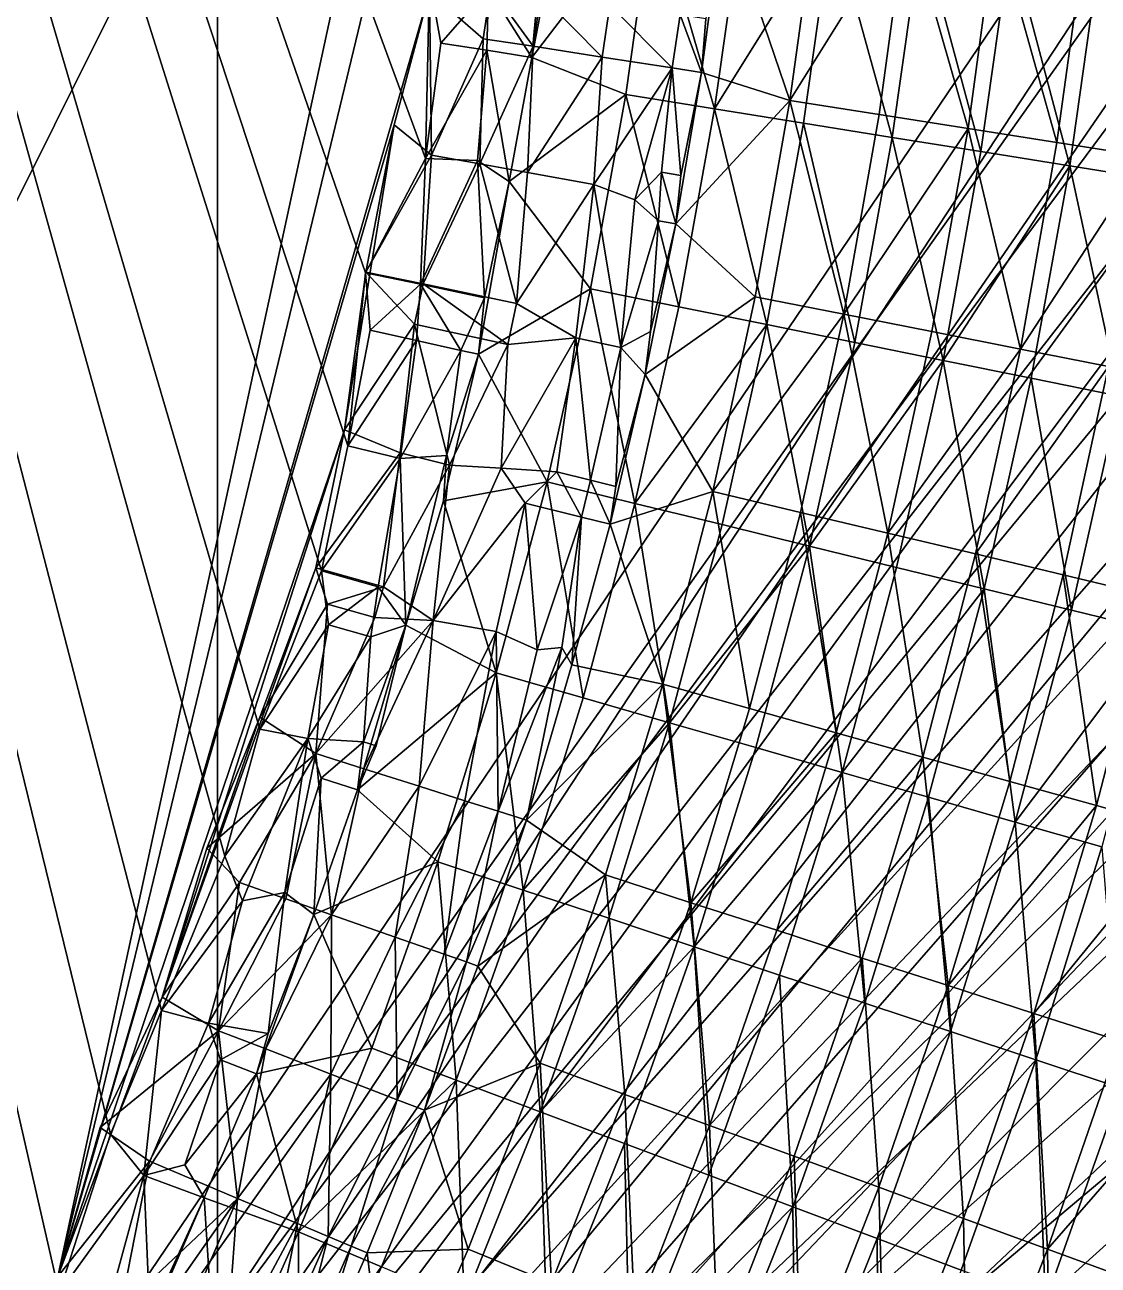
# Model space of a CAD drawing. Header units: metres. Extents: x -30 to 13953, y 0 to 4840.
# Drawn here: x 13352.4 to 13711.4, y 1764.8 to 2179.8 of the extents above; entities that cross this region are included whole.
import ezdxf

# ---------------------------------------------------------------- set-up
doc = ezdxf.new("R2010")
doc.units = ezdxf.units.M
doc.layers.add('SCOCCA', color=7, linetype='Continuous')

msp = doc.modelspace()

# ---------------------------------------------------------------- linework, layer by layer
at = {"layer": 'SCOCCA'}
for points in [[(13025, 3690, 1250), (13846.4, 2399.1, 1367), (13025, 1150, 1250)], [(12936.4, 3629, 4245), (13363.9, 1755.6, 4243.4), (13337.4, 1718.4, 4244.9)], [(12936.4, 3629, 4245), (13381.1, 1808.7, 4244.6), (13363.9, 1755.6, 4243.4)], [(12936.4, 3629, 4245), (13398.1, 1850.1, 4244.6), (13381.1, 1808.7, 4244.6)], [(12936.4, 3629, 4245), (13419.3, 1901.7, 4244.1), (13398.1, 1850.1, 4244.6)], [(12936.4, 3629, 4245), (13431, 1944.2, 4244.6), (13419.3, 1901.7, 4244.1)], [(12936.4, 3629, 4245), (13451.6, 1997.1, 4243.3), (13431, 1944.2, 4244.6)], [(12936.4, 3629, 4245), (13460.4, 2039, 4244.1), (13451.6, 1997.1, 4243.3)], [(12936.4, 3629, 4245), (13466.4, 2096.8, 4245), (13460.4, 2039, 4244.1)], [(12936.4, 3629, 4245), (13486.4, 2135.1, 4242.4), (13466.4, 2096.8, 4245)], [(12936.4, 3629, 4245), (13487.8, 2194.8, 4244.6), (13486.4, 2135.1, 4242.4)], [(13021.1, 3629, 1305), (13021.1, 1211, 1305), (13838.8, 2419.9, 1421.4)], [(13416.9, 3565, 1395), (40, 1275, 1395), (40, 3565, 1395)], [(13416.9, 3565, 1395), (13416.9, 1275, 1395), (40, 1275, 1395)], [(13416.9, 3565, 1695), (40, 3565, 1695), (40, 1275, 1695)], [(13416.9, 3565, 1695), (40, 1275, 1695), (13416.9, 1275, 1695)], [(13416.9, 3565, 1695), (13416.9, 1275, 1695), (13416.9, 1275, 1395)], [(13416.9, 3565, 1695), (13416.9, 1275, 1395), (13416.9, 3565, 1395)], [(13052.6, 3531.1, 4299.5), (12865.3, 1150, 4299.9), (13490.1, 2594.7, 4300)], [(13490.1, 2594.7, 4300), (12865.3, 1150, 4299.9), (13494.9, 2544.9, 4300)], [(13494.9, 2544.9, 4300), (12865.3, 1150, 4299.9), (13511.4, 2445.2, 4298.6)], [(13511.4, 2445.2, 4298.6), (12865.3, 1150, 4299.9), (13363.5, 1761.1, 4299.5)], [(13511.4, 2445.2, 4298.6), (13363.5, 1761.1, 4299.5), (13514.1, 2385.9, 4298.3)], [(13838.8, 2419.9, 1421.4), (13021.1, 1211, 1305), (13838, 2364.5, 1421.3)], [(13846.4, 2399.1, 1367), (13845, 2343.6, 1366.8), (13025, 1150, 1250)], [(13514.1, 2385.9, 4298.3), (13363.5, 1761.1, 4299.5), (13487.8, 2190.8, 4299.8)], [(13838, 2364.5, 1421.3), (13021.1, 1211, 1305), (13835.6, 2309, 1421)], [(13845, 2343.6, 1366.8), (13847.6, 2281.6, 1367.4), (13025, 1150, 1250)], [(13835.6, 2309, 1421), (13021.1, 1211, 1305), (13834.6, 2254.1, 1421.1)], [(13847.6, 2281.6, 1367.4), (13837.5, 2232.9, 1365.7), (13025, 1150, 1250)], [(13834.6, 2254.1, 1421.1), (13021.1, 1211, 1305), (13832.8, 2194.2, 1421.2)], [(13837.5, 2232.9, 1365.7), (13831.4, 2177.8, 1364.8), (13025, 1150, 1250)], [(13553.4, 2156.5, 3975.8), (13522, 2168.9, 4215), (13562.7, 2222, 3975.8)], [(13562.7, 2222, 3975.8), (13522, 2168.9, 4215), (13531.6, 2218.5, 4207.4)], [(13583.1, 2151.7, 3745.6), (13553.4, 2156.5, 3975.8), (13562.7, 2222, 3975.8)], [(13583.1, 2151.7, 3745.6), (13562.7, 2222, 3975.8), (13592.5, 2218.4, 3745.6)], [(13608.3, 2154.5, 3982.6), (13617.4, 2220.5, 3982.6), (13586.1, 2219.7, 4218)], [(13647.3, 2217, 3752.3), (13617.4, 2220.5, 3982.6), (13608.3, 2154.5, 3982.6)], [(13523.9, 2189.7, 4218.6), (13531.6, 2218.5, 4207.4), (13522, 2168.9, 4215)], [(13580.2, 2181.8, 4223), (13578.7, 2163.9, 4216.3), (13586.1, 2219.7, 4218)], [(13608.3, 2154.5, 3982.6), (13586.1, 2219.7, 4218), (13578.7, 2163.9, 4216.3)], [(13622.4, 2214.8, 3515.5), (13583.1, 2151.7, 3745.6), (13592.5, 2218.4, 3745.6)], [(13638.1, 2149.8, 3752.3), (13647.3, 2217, 3752.3), (13608.3, 2154.5, 3982.6)], [(13667.9, 2145.1, 3521.9), (13647.3, 2217, 3752.3), (13638.1, 2149.8, 3752.3)], [(13667.9, 2145.1, 3521.9), (13677.2, 2213.5, 3521.9), (13647.3, 2217, 3752.3)], [(13612.8, 2146.9, 3515.5), (13583.1, 2151.7, 3745.6), (13622.4, 2214.8, 3515.5)], [(13642.5, 2142.1, 3285.4), (13612.8, 2146.9, 3515.5), (13622.4, 2214.8, 3515.5)], [(13642.5, 2142.1, 3285.4), (13622.4, 2214.8, 3515.5), (13652.3, 2211.2, 3285.4)], [(13697.6, 2140.4, 3291.6), (13677.2, 2213.5, 3521.9), (13667.9, 2145.1, 3521.9)], [(13697.6, 2140.4, 3291.6), (13707.2, 2209.9, 3291.6), (13677.2, 2213.5, 3521.9)], [(13672.2, 2137.4, 3055.3), (13642.5, 2142.1, 3285.4), (13652.3, 2211.2, 3285.4)], [(13672.2, 2137.4, 3055.3), (13652.3, 2211.2, 3285.4), (13682.1, 2207.6, 3055.3)], [(13701.9, 2132.6, 2825.1), (13672.2, 2137.4, 3055.3), (13682.1, 2207.6, 3055.3)], [(13701.9, 2132.6, 2825.1), (13682.1, 2207.6, 3055.3), (13712, 2204, 2825.1)], [(13727.4, 2135.7, 3061.2), (13707.2, 2209.9, 3291.6), (13697.6, 2140.4, 3291.6)], [(13727.4, 2135.7, 3061.2), (13737.1, 2206.4, 3061.2), (13707.2, 2209.9, 3291.6)], [(13731.7, 2127.8, 2595), (13701.9, 2132.6, 2825.1), (13712, 2204, 2825.1)], [(13832.8, 2194.2, 1421.2), (13021.1, 1211, 1305), (13830.4, 2131.9, 1422)], [(13491.6, 2173.7, 4243.5), (13486.4, 2135.1, 4242.4), (13487.8, 2194.8, 4244.6)], [(13487.8, 2194.8, 4244.6), (13507.5, 2192, 4237.6), (13491.6, 2173.7, 4243.5)], [(13487.8, 2190.8, 4299.8), (13505.7, 2175.1, 4296.8), (13508.3, 2192.2, 4296.8)], [(13507.5, 2192, 4237.6), (13506.9, 2171.3, 4236.1), (13491.6, 2173.7, 4243.5)], [(13508.3, 2192.2, 4296.8), (13505.7, 2175.1, 4296.8), (13522.4, 2172.6, 4291)], [(13507.5, 2192, 4237.6), (13522, 2168.9, 4215), (13506.9, 2171.3, 4236.1)], [(13507.5, 2192, 4237.6), (13523.9, 2189.7, 4218.6), (13522, 2168.9, 4215)], [(13508.3, 2192.2, 4296.8), (13522.4, 2172.6, 4291), (13525, 2189.8, 4291)], [(13487.8, 2190.8, 4299.8), (13363.5, 1761.1, 4299.5), (13475.9, 2146.3, 4300)], [(13487.8, 2190.8, 4299.8), (13475.9, 2146.3, 4300), (13488.4, 2136.2, 4298.9)], [(13487.8, 2190.8, 4299.8), (13488.4, 2136.2, 4298.9), (13505.7, 2175.1, 4296.8)], [(13525, 2189.8, 4291), (13522.4, 2172.6, 4291), (13545.5, 2169, 4275.1)], [(13525, 2189.8, 4291), (13545.5, 2169, 4275.1), (13548.1, 2186.4, 4275.1)], [(13548.1, 2186.4, 4275.1), (13545.5, 2169, 4275.1), (13568.9, 2165.4, 4245.2)], [(13548.1, 2186.4, 4275.1), (13568.9, 2165.4, 4245.2), (13571.6, 2183.1, 4245.2)], [(13571.6, 2183.1, 4245.2), (13568.9, 2165.4, 4245.2), (13578.7, 2163.9, 4216.3)], [(13571.6, 2183.1, 4245.2), (13578.7, 2163.9, 4216.3), (13580.2, 2181.8, 4223)], [(13831.4, 2177.8, 1364.8), (13832.4, 2127.4, 1365.4), (13025, 1150, 1250)], [(13505.7, 2175.1, 4296.8), (13488.4, 2136.2, 4298.9), (13504.6, 2133.3, 4295.3)], [(13505.7, 2175.1, 4296.8), (13504.6, 2133.3, 4295.3), (13522.4, 2172.6, 4291)], [(13491.6, 2173.7, 4243.5), (13506.9, 2171.3, 4236.1), (13486.4, 2135.1, 4242.4)], [(13506.9, 2171.3, 4236.1), (13503.8, 2134.4, 4233.9), (13486.4, 2135.1, 4242.4)], [(13506.9, 2171.3, 4236.1), (13514.4, 2127.4, 4216.5), (13503.8, 2134.4, 4233.9)], [(13522.4, 2172.6, 4291), (13504.6, 2133.3, 4295.3), (13520.5, 2130.4, 4288.3)], [(13506.9, 2171.3, 4236.1), (13522, 2168.9, 4215), (13514.4, 2127.4, 4216.5)], [(13522.4, 2172.6, 4291), (13520.5, 2130.4, 4288.3), (13545.5, 2169, 4275.1)], [(13553.4, 2156.5, 3975.8), (13514.4, 2127.4, 4216.5), (13522, 2168.9, 4215)], [(13545.5, 2169, 4275.1), (13520.5, 2130.4, 4288.3), (13542.7, 2126.4, 4271.6)], [(13545.5, 2169, 4275.1), (13542.7, 2126.4, 4271.6), (13568.9, 2165.4, 4245.2)], [(13568.9, 2165.4, 4245.2), (13542.7, 2126.4, 4271.6), (13556.4, 2121.2, 4254.6)], [(13568.9, 2165.4, 4245.2), (13556.4, 2121.2, 4254.6), (13565.4, 2130.5, 4241.2)], [(13568.9, 2165.4, 4245.2), (13565.4, 2130.5, 4241.2), (13571.8, 2129.4, 4223)], [(13568.9, 2165.4, 4245.2), (13571.8, 2129.4, 4223), (13578.7, 2163.9, 4216.3)], [(13571.8, 2129.4, 4223), (13570.1, 2113.2, 4216.3), (13578.7, 2163.9, 4216.3)], [(13608.3, 2154.5, 3982.6), (13578.7, 2163.9, 4216.3), (13570.1, 2113.2, 4216.3)], [(13541.6, 2091.5, 3975.8), (13514.4, 2127.4, 4216.5), (13553.4, 2156.5, 3975.8)], [(13571.1, 2085.5, 3745.6), (13541.6, 2091.5, 3975.8), (13553.4, 2156.5, 3975.8)], [(13571.1, 2085.5, 3745.6), (13553.4, 2156.5, 3975.8), (13583.1, 2151.7, 3745.6)], [(13596.7, 2088.8, 3982.6), (13608.3, 2154.5, 3982.6), (13570.1, 2113.2, 4216.3)], [(13626.3, 2083, 3752.3), (13608.3, 2154.5, 3982.6), (13596.7, 2088.8, 3982.6)], [(13626.3, 2083, 3752.3), (13638.1, 2149.8, 3752.3), (13608.3, 2154.5, 3982.6)], [(13600.6, 2079.5, 3515.5), (13571.1, 2085.5, 3745.6), (13583.1, 2151.7, 3745.6)], [(13600.6, 2079.5, 3515.5), (13583.1, 2151.7, 3745.6), (13612.8, 2146.9, 3515.5)], [(13667.9, 2145.1, 3521.9), (13638.1, 2149.8, 3752.3), (13626.3, 2083, 3752.3)], [(13475.9, 2146.3, 4300), (13363.5, 1761.1, 4299.5), (13459.3, 2044.3, 4299.8)], [(13475.9, 2146.3, 4300), (13459.3, 2044.3, 4299.8), (13466.5, 2097.1, 4300)], [(13488.4, 2136.2, 4298.9), (13475.9, 2146.3, 4300), (13466.5, 2097.1, 4300)], [(13630, 2073.5, 3285.4), (13600.6, 2079.5, 3515.5), (13612.8, 2146.9, 3515.5)], [(13630, 2073.5, 3285.4), (13612.8, 2146.9, 3515.5), (13642.5, 2142.1, 3285.4)], [(13655.8, 2077.2, 3521.9), (13667.9, 2145.1, 3521.9), (13626.3, 2083, 3752.3)], [(13659.5, 2067.5, 3055.3), (13630, 2073.5, 3285.4), (13642.5, 2142.1, 3285.4)], [(13659.5, 2067.5, 3055.3), (13642.5, 2142.1, 3285.4), (13672.2, 2137.4, 3055.3)], [(13685.4, 2071.3, 3291.6), (13667.9, 2145.1, 3521.9), (13655.8, 2077.2, 3521.9)], [(13685.4, 2071.3, 3291.6), (13697.6, 2140.4, 3291.6), (13667.9, 2145.1, 3521.9)], [(13701.9, 2132.6, 2825.1), (13659.5, 2067.5, 3055.3), (13672.2, 2137.4, 3055.3)], [(13727.4, 2135.7, 3061.2), (13697.6, 2140.4, 3291.6), (13685.4, 2071.3, 3291.6)], [(13486.4, 2135.1, 4242.4), (13484.7, 2093, 4239.8), (13466.4, 2096.8, 4245)], [(13488.4, 2136.2, 4298.9), (13466.5, 2097.1, 4300), (13485.6, 2093.1, 4297.7)], [(13486.4, 2135.1, 4242.4), (13503.8, 2134.4, 4233.9), (13484.7, 2093, 4239.8)], [(13503.8, 2134.4, 4233.9), (13506.1, 2088.5, 4218.6), (13484.7, 2093, 4239.8)], [(13488.4, 2136.2, 4298.9), (13485.6, 2093.1, 4297.7), (13504.6, 2133.3, 4295.3)], [(13504.6, 2133.3, 4295.3), (13485.6, 2093.1, 4297.7), (13516.9, 2086.6, 4285.2)], [(13503.8, 2134.4, 4233.9), (13514.4, 2127.4, 4216.5), (13506.1, 2088.5, 4218.6)], [(13504.6, 2133.3, 4295.3), (13516.9, 2086.6, 4285.2), (13520.5, 2130.4, 4288.3)], [(13714.9, 2065.5, 3061.2), (13727.4, 2135.7, 3061.2), (13685.4, 2071.3, 3291.6)], [(13830.4, 2131.9, 1422), (13021.1, 1211, 1305), (13826.1, 2096.6, 1421.8)], [(13520.5, 2130.4, 4288.3), (13516.9, 2086.6, 4285.2), (13542.7, 2126.4, 4271.6)], [(13565.4, 2130.5, 4241.2), (13556.4, 2121.2, 4254.6), (13564.4, 2114.2, 4237)], [(13565.4, 2130.5, 4241.2), (13564.4, 2114.2, 4237), (13570.1, 2113.2, 4216.3)], [(13565.4, 2130.5, 4241.2), (13570.1, 2113.2, 4216.3), (13571.8, 2129.4, 4223)], [(13689, 2061.6, 2825.1), (13659.5, 2067.5, 3055.3), (13701.9, 2132.6, 2825.1)], [(13718.5, 2055.6, 2595), (13689, 2061.6, 2825.1), (13701.9, 2132.6, 2825.1)], [(13718.5, 2055.6, 2595), (13701.9, 2132.6, 2825.1), (13731.7, 2127.8, 2595)], [(13832.4, 2127.4, 1365.4), (13826.7, 2067.2, 1365.1), (13025, 1150, 1250)], [(13506.1, 2088.5, 4218.6), (13514.4, 2127.4, 4216.5), (13504.1, 2069.6, 4213.1)], [(13541.6, 2091.5, 3975.8), (13504.1, 2069.6, 4213.1), (13514.4, 2127.4, 4216.5)], [(13542.7, 2126.4, 4271.6), (13516.9, 2086.6, 4285.2), (13536.7, 2075.1, 4267.8)], [(13542.7, 2126.4, 4271.6), (13536.7, 2075.1, 4267.8), (13551.7, 2071.9, 4245.2)], [(13542.7, 2126.4, 4271.6), (13551.7, 2071.9, 4245.2), (13556.4, 2121.2, 4254.6)], [(13556.4, 2121.2, 4254.6), (13551.7, 2071.9, 4245.2), (13564.4, 2114.2, 4237)], [(13564.4, 2114.2, 4237), (13551.7, 2071.9, 4245.2), (13561.7, 2077.2, 4223)], [(13561.7, 2077.2, 4223), (13559.9, 2062.8, 4216.3), (13570.1, 2113.2, 4216.3)], [(13596.7, 2088.8, 3982.6), (13570.1, 2113.2, 4216.3), (13559.9, 2062.8, 4216.3)], [(13564.4, 2114.2, 4237), (13561.7, 2077.2, 4223), (13570.1, 2113.2, 4216.3)], [(13826.1, 2096.6, 1421.8), (13021.1, 1211, 1305), (13802.1, 2031, 1416.4)], [(13482.7, 2079.6, 4297.7), (13466.5, 2097.1, 4300), (13459.3, 2044.3, 4299.8)], [(13467.9, 2077.7, 4244.7), (13460.4, 2039, 4244.1), (13466.4, 2096.8, 4245)], [(13484.7, 2093, 4239.8), (13467.9, 2077.7, 4244.7), (13466.4, 2096.8, 4245)], [(13485.6, 2093.1, 4297.7), (13466.5, 2097.1, 4300), (13482.7, 2079.6, 4297.7)], [(13484.7, 2093, 4239.8), (13483.4, 2074.2, 4238.8), (13467.9, 2077.7, 4244.7)], [(13485.6, 2093.1, 4297.7), (13482.7, 2079.6, 4297.7), (13514, 2072.8, 4285.2)], [(13484.7, 2093, 4239.8), (13498.2, 2070.9, 4226.4), (13483.4, 2074.2, 4238.8)], [(13484.7, 2093, 4239.8), (13506.1, 2088.5, 4218.6), (13498.2, 2070.9, 4226.4)], [(13485.6, 2093.1, 4297.7), (13514, 2072.8, 4285.2), (13516.9, 2086.6, 4285.2)], [(13527.1, 2026.9, 3975.8), (13504.1, 2069.6, 4213.1), (13541.6, 2091.5, 3975.8)], [(13556.4, 2019.7, 3745.6), (13527.1, 2026.9, 3975.8), (13541.6, 2091.5, 3975.8)], [(13556.4, 2019.7, 3745.6), (13541.6, 2091.5, 3975.8), (13571.1, 2085.5, 3745.6)], [(13506.1, 2088.5, 4218.6), (13504.1, 2069.6, 4213.1), (13498.2, 2070.9, 4226.4)], [(13582.5, 2023.7, 3982.6), (13596.7, 2088.8, 3982.6), (13559.9, 2062.8, 4216.3)], [(13626.3, 2083, 3752.3), (13596.7, 2088.8, 3982.6), (13582.5, 2023.7, 3982.6)], [(13516.9, 2086.6, 4285.2), (13514, 2072.8, 4285.2), (13536.7, 2075.1, 4267.8)], [(13600.6, 2079.5, 3515.5), (13556.4, 2019.7, 3745.6), (13571.1, 2085.5, 3745.6)], [(13482.7, 2079.6, 4297.7), (13459.3, 2044.3, 4299.8), (13478, 2036.6, 4296.8)], [(13482.7, 2079.6, 4297.7), (13478, 2036.6, 4296.8), (13494.4, 2032.5, 4291)], [(13482.7, 2079.6, 4297.7), (13494.4, 2032.5, 4291), (13514, 2072.8, 4285.2)], [(13585.6, 2012.6, 3515.5), (13556.4, 2019.7, 3745.6), (13600.6, 2079.5, 3515.5)], [(13611.8, 2016.7, 3752.3), (13626.3, 2083, 3752.3), (13582.5, 2023.7, 3982.6)], [(13614.8, 2005.4, 3285.4), (13585.6, 2012.6, 3515.5), (13600.6, 2079.5, 3515.5)], [(13614.8, 2005.4, 3285.4), (13600.6, 2079.5, 3515.5), (13630, 2073.5, 3285.4)], [(13641.1, 2009.7, 3521.9), (13626.3, 2083, 3752.3), (13611.8, 2016.7, 3752.3)], [(13641.1, 2009.7, 3521.9), (13655.8, 2077.2, 3521.9), (13626.3, 2083, 3752.3)], [(13467.9, 2077.7, 4244.7), (13483.4, 2074.2, 4238.8), (13460.4, 2039, 4244.1)], [(13514, 2072.8, 4285.2), (13511.7, 2031.5, 4280.5), (13536.7, 2075.1, 4267.8)], [(13536.7, 2075.1, 4267.8), (13511.7, 2031.5, 4280.5), (13530.3, 2030.2, 4263.8)], [(13536.7, 2075.1, 4267.8), (13530.3, 2030.2, 4263.8), (13541.6, 2027.5, 4245.2)], [(13536.7, 2075.1, 4267.8), (13541.6, 2027.5, 4245.2), (13551.7, 2071.9, 4245.2)], [(13551.7, 2071.9, 4245.2), (13559.9, 2062.8, 4216.3), (13561.7, 2077.2, 4223)], [(13685.4, 2071.3, 3291.6), (13655.8, 2077.2, 3521.9), (13641.1, 2009.7, 3521.9)], [(13483.4, 2074.2, 4238.8), (13477.9, 2034.7, 4236.9), (13460.4, 2039, 4244.1)], [(13483.4, 2074.2, 4238.8), (13498.2, 2070.9, 4226.4), (13477.9, 2034.7, 4236.9)], [(13498.2, 2070.9, 4226.4), (13493.4, 2035.7, 4219.9), (13477.9, 2034.7, 4236.9)], [(13498.2, 2070.9, 4226.4), (13504.1, 2069.6, 4213.1), (13493.4, 2035.7, 4219.9)], [(13514, 2072.8, 4285.2), (13494.4, 2032.5, 4291), (13511.7, 2031.5, 4280.5)], [(13551.7, 2071.9, 4245.2), (13541.6, 2027.5, 4245.2), (13550.1, 2025.4, 4223)], [(13551.7, 2071.9, 4245.2), (13550.1, 2025.4, 4223), (13559.9, 2062.8, 4216.3)], [(13659.5, 2067.5, 3055.3), (13614.8, 2005.4, 3285.4), (13630, 2073.5, 3285.4)], [(13670.4, 2002.8, 3291.6), (13685.4, 2071.3, 3291.6), (13641.1, 2009.7, 3521.9)], [(13714.9, 2065.5, 3061.2), (13685.4, 2071.3, 3291.6), (13670.4, 2002.8, 3291.6)], [(13826.7, 2067.2, 1365.1), (13803.6, 2013.7, 1360.9), (13025, 1150, 1250)], [(13493.4, 2035.7, 4219.9), (13504.1, 2069.6, 4213.1), (13492.4, 2020.6, 4213.1)], [(13527.1, 2026.9, 3975.8), (13492.4, 2020.6, 4213.1), (13504.1, 2069.6, 4213.1)], [(13644, 1998.3, 3055.3), (13614.8, 2005.4, 3285.4), (13659.5, 2067.5, 3055.3)], [(13673.3, 1991.1, 2825.1), (13644, 1998.3, 3055.3), (13659.5, 2067.5, 3055.3)], [(13673.3, 1991.1, 2825.1), (13659.5, 2067.5, 3055.3), (13689, 2061.6, 2825.1)], [(13550.1, 2025.4, 4223), (13548.2, 2012.7, 4216.3), (13559.9, 2062.8, 4216.3)], [(13582.5, 2023.7, 3982.6), (13559.9, 2062.8, 4216.3), (13548.2, 2012.7, 4216.3)], [(13699.7, 1995.8, 3061.2), (13714.9, 2065.5, 3061.2), (13670.4, 2002.8, 3291.6)], [(13729, 1988.8, 2830.9), (13714.9, 2065.5, 3061.2), (13699.7, 1995.8, 3061.2)], [(13702.5, 1984, 2595), (13673.3, 1991.1, 2825.1), (13689, 2061.6, 2825.1)], [(13702.5, 1984, 2595), (13689, 2061.6, 2825.1), (13718.5, 2055.6, 2595)], [(13731.7, 1976.8, 2364.9), (13702.5, 1984, 2595), (13718.5, 2055.6, 2595)], [(13459.3, 2044.3, 4299.8), (13363.5, 1761.1, 4299.5), (13398.4, 1854.5, 4299.9)], [(13459.3, 2044.3, 4299.8), (13398.4, 1854.5, 4299.9), (13449.7, 1998.1, 4299.5)], [(13459.3, 2044.3, 4299.8), (13449.7, 1998.1, 4299.5), (13478, 2036.6, 4296.8)], [(13460.4, 2039, 4244.1), (13477.9, 2034.7, 4236.9), (13451.6, 1997.1, 4243.3)], [(13478, 2036.6, 4296.8), (13449.7, 1998.1, 4299.5), (13472.4, 1991.8, 4295.3)], [(13477.9, 2034.7, 4236.9), (13470.6, 1991.8, 4234.4), (13451.6, 1997.1, 4243.3)], [(13477.9, 2034.7, 4236.9), (13479.8, 1979, 4216.5), (13470.6, 1991.8, 4234.4)], [(13478, 2036.6, 4296.8), (13472.4, 1991.8, 4295.3), (13494.4, 2032.5, 4291)], [(13477.9, 2034.7, 4236.9), (13493.4, 2035.7, 4219.9), (13479.8, 1979, 4216.5)], [(13493.4, 2035.7, 4219.9), (13492.4, 2020.6, 4213.1), (13479.8, 1979, 4216.5)], [(13802.1, 2031, 1416.4), (13021.1, 1211, 1305), (13795.6, 1981, 1415.9)], [(13494.4, 2032.5, 4291), (13472.4, 1991.8, 4295.3), (13489, 1980.5, 4286.4)], [(13494.4, 2032.5, 4291), (13489, 1980.5, 4286.4), (13511.7, 2031.5, 4280.5)], [(13511.7, 2031.5, 4280.5), (13489, 1980.5, 4286.4), (13519.8, 2019.8, 4271.6)], [(13511.7, 2031.5, 4280.5), (13519.8, 2019.8, 4271.6), (13530.3, 2030.2, 4263.8)], [(13530.3, 2030.2, 4263.8), (13519.8, 2019.8, 4271.6), (13538.6, 2015.1, 4245.2)], [(13530.3, 2030.2, 4263.8), (13538.6, 2015.1, 4245.2), (13541.6, 2027.5, 4245.2)], [(13510.1, 1963, 3975.8), (13492.4, 2020.6, 4213.1), (13527.1, 2026.9, 3975.8)], [(13539.1, 1954.7, 3745.6), (13510.1, 1963, 3975.8), (13527.1, 2026.9, 3975.8)], [(13539.1, 1954.7, 3745.6), (13527.1, 2026.9, 3975.8), (13556.4, 2019.7, 3745.6)], [(13541.6, 2027.5, 4245.2), (13538.6, 2015.1, 4245.2), (13548.2, 2012.7, 4216.3)], [(13541.6, 2027.5, 4245.2), (13548.2, 2012.7, 4216.3), (13550.1, 2025.4, 4223)], [(13565.8, 1959.2, 3982.6), (13582.5, 2023.7, 3982.6), (13548.2, 2012.7, 4216.3)], [(13594.8, 1951.1, 3752.3), (13582.5, 2023.7, 3982.6), (13565.8, 1959.2, 3982.6)], [(13594.8, 1951.1, 3752.3), (13611.8, 2016.7, 3752.3), (13582.5, 2023.7, 3982.6)], [(13510.1, 1963, 3975.8), (13479.8, 1979, 4216.5), (13492.4, 2020.6, 4213.1)], [(13519.8, 2019.8, 4271.6), (13489, 1980.5, 4286.4), (13510.1, 1976.8, 4270.1)], [(13519.8, 2019.8, 4271.6), (13510.1, 1976.8, 4270.1), (13523.8, 1970.7, 4251)], [(13519.8, 2019.8, 4271.6), (13523.8, 1970.7, 4251), (13538.6, 2015.1, 4245.2)], [(13568, 1946.3, 3515.5), (13539.1, 1954.7, 3745.6), (13556.4, 2019.7, 3745.6)], [(13568, 1946.3, 3515.5), (13556.4, 2019.7, 3745.6), (13585.6, 2012.6, 3515.5)], [(13623.8, 1942.9, 3521.9), (13611.8, 2016.7, 3752.3), (13594.8, 1951.1, 3752.3)], [(13623.8, 1942.9, 3521.9), (13641.1, 2009.7, 3521.9), (13611.8, 2016.7, 3752.3)], [(13803.6, 2013.7, 1360.9), (13795.5, 1960.3, 1359.9), (13025, 1150, 1250)], [(13538.6, 2015.1, 4245.2), (13523.8, 1970.7, 4251), (13532, 1971.5, 4235.5)], [(13538.6, 2015.1, 4245.2), (13532, 1971.5, 4235.5), (13535.4, 1965.7, 4218)], [(13538.6, 2015.1, 4245.2), (13535.4, 1965.7, 4218), (13548.2, 2012.7, 4216.3)], [(13565.8, 1959.2, 3982.6), (13548.2, 2012.7, 4216.3), (13535.4, 1965.7, 4218)], [(13614.8, 2005.4, 3285.4), (13568, 1946.3, 3515.5), (13585.6, 2012.6, 3515.5)], [(13652.8, 1934.8, 3291.6), (13641.1, 2009.7, 3521.9), (13623.8, 1942.9, 3521.9)], [(13652.8, 1934.8, 3291.6), (13670.4, 2002.8, 3291.6), (13641.1, 2009.7, 3521.9)], [(13596.9, 1938, 3285.4), (13568, 1946.3, 3515.5), (13614.8, 2005.4, 3285.4)], [(13625.8, 1929.7, 3055.3), (13596.9, 1938, 3285.4), (13614.8, 2005.4, 3285.4)], [(13625.8, 1929.7, 3055.3), (13614.8, 2005.4, 3285.4), (13644, 1998.3, 3055.3)], [(13681.8, 1926.7, 3061.2), (13670.4, 2002.8, 3291.6), (13652.8, 1934.8, 3291.6)], [(13681.8, 1926.7, 3061.2), (13699.7, 1995.8, 3061.2), (13670.4, 2002.8, 3291.6)], [(13449.7, 1998.1, 4299.5), (13398.4, 1854.5, 4299.9), (13431, 1948.2, 4299.9)], [(13453.7, 1986, 4298.9), (13449.7, 1998.1, 4299.5), (13431, 1948.2, 4299.9)], [(13454, 1979.1, 4241.2), (13431, 1944.2, 4244.6), (13451.6, 1997.1, 4243.3)], [(13449.7, 1998.1, 4299.5), (13453.7, 1986, 4298.9), (13472.4, 1991.8, 4295.3)], [(13451.6, 1997.1, 4243.3), (13470.6, 1991.8, 4234.4), (13454, 1979.1, 4241.2)], [(13673.3, 1991.1, 2825.1), (13625.8, 1929.7, 3055.3), (13644, 1998.3, 3055.3)], [(13453.7, 1986, 4298.9), (13469.5, 1981.5, 4295.3), (13472.4, 1991.8, 4295.3)], [(13470.6, 1991.8, 4234.4), (13468.1, 1975.1, 4232.7), (13454, 1979.1, 4241.2)], [(13470.6, 1991.8, 4234.4), (13479.8, 1979, 4216.5), (13468.1, 1975.1, 4232.7)], [(13472.4, 1991.8, 4295.3), (13469.5, 1981.5, 4295.3), (13489, 1980.5, 4286.4)], [(13710.8, 1918.6, 2830.9), (13699.7, 1995.8, 3061.2), (13681.8, 1926.7, 3061.2)], [(13710.8, 1918.6, 2830.9), (13729, 1988.8, 2830.9), (13699.7, 1995.8, 3061.2)], [(13654.7, 1921.4, 2825.1), (13625.8, 1929.7, 3055.3), (13673.3, 1991.1, 2825.1)], [(13683.6, 1913.1, 2595), (13654.7, 1921.4, 2825.1), (13673.3, 1991.1, 2825.1)], [(13683.6, 1913.1, 2595), (13673.3, 1991.1, 2825.1), (13702.5, 1984, 2595)], [(13739.8, 1910.4, 2600.5), (13729, 1988.8, 2830.9), (13710.8, 1918.6, 2830.9)], [(13453.7, 1986, 4298.9), (13431, 1948.2, 4299.9), (13449.7, 1936, 4296.8)], [(13453.7, 1986, 4298.9), (13449.7, 1936, 4296.8), (13469.5, 1981.5, 4295.3)], [(13731.7, 1976.8, 2364.9), (13683.6, 1913.1, 2595), (13702.5, 1984, 2595)], [(13021.1, 1211, 1305), (13774.9, 1926, 1412.4), (13795.6, 1981, 1415.9)], [(13469.5, 1981.5, 4295.3), (13449.7, 1936, 4296.8), (13489, 1980.5, 4286.4)], [(13489, 1980.5, 4286.4), (13449.7, 1936, 4296.8), (13465.8, 1930.9, 4291)], [(13489, 1980.5, 4286.4), (13465.8, 1930.9, 4291), (13484.3, 1925.1, 4278.8)], [(13489, 1980.5, 4286.4), (13484.3, 1925.1, 4278.8), (13510.1, 1976.8, 4270.1)], [(13454, 1979.1, 4241.2), (13447.1, 1941, 4239.3), (13431, 1944.2, 4244.6)], [(13454, 1979.1, 4241.2), (13468.1, 1975.1, 4232.7), (13447.1, 1941, 4239.3)], [(13469.9, 1938.6, 4212.5), (13479.8, 1979, 4216.5), (13463.7, 1923.9, 4215)], [(13510.1, 1963, 3975.8), (13463.7, 1923.9, 4215), (13479.8, 1979, 4216.5)], [(13479.8, 1979, 4216.5), (13469.9, 1938.6, 4212.5), (13465.7, 1939.9, 4222.6)], [(13468.1, 1975.1, 4232.7), (13479.8, 1979, 4216.5), (13465.7, 1939.9, 4222.6)], [(13510.1, 1976.8, 4270.1), (13484.3, 1925.1, 4278.8), (13499.6, 1920.2, 4263.8)], [(13510.1, 1976.8, 4270.1), (13499.6, 1920.2, 4263.8), (13510.7, 1916.7, 4245.2)], [(13510.1, 1976.8, 4270.1), (13510.7, 1916.7, 4245.2), (13523.8, 1970.7, 4251)], [(13712.6, 1904.8, 2364.9), (13683.6, 1913.1, 2595), (13731.7, 1976.8, 2364.9)], [(13468.1, 1975.1, 4232.7), (13465.7, 1939.9, 4222.6), (13447.1, 1941, 4239.3)], [(13532, 1971.5, 4235.5), (13510.7, 1916.7, 4245.2), (13520.2, 1913.7, 4216.3)], [(13523.8, 1970.7, 4251), (13510.7, 1916.7, 4245.2), (13532, 1971.5, 4235.5)], [(13532, 1971.5, 4235.5), (13520.2, 1913.7, 4216.3), (13535.4, 1965.7, 4218)], [(13490.6, 1899.8, 3975.8), (13463.7, 1923.9, 4215), (13510.1, 1963, 3975.8)], [(13519.1, 1890.3, 3745.6), (13490.6, 1899.8, 3975.8), (13510.1, 1963, 3975.8)], [(13519.1, 1890.3, 3745.6), (13510.1, 1963, 3975.8), (13539.1, 1954.7, 3745.6)], [(13565.8, 1959.2, 3982.6), (13535.4, 1965.7, 4218), (13520.2, 1913.7, 4216.3)], [(13795.5, 1960.3, 1359.9), (13777.3, 1905.9, 1357.1), (13025, 1150, 1250)], [(13546.6, 1895.4, 3982.6), (13565.8, 1959.2, 3982.6), (13520.2, 1913.7, 4216.3)], [(13575.2, 1886.1, 3752.3), (13565.8, 1959.2, 3982.6), (13546.6, 1895.4, 3982.6)], [(13575.2, 1886.1, 3752.3), (13594.8, 1951.1, 3752.3), (13565.8, 1959.2, 3982.6)], [(13568, 1946.3, 3515.5), (13519.1, 1890.3, 3745.6), (13539.1, 1954.7, 3745.6)], [(13623.8, 1942.9, 3521.9), (13594.8, 1951.1, 3752.3), (13575.2, 1886.1, 3752.3)], [(13431, 1948.2, 4299.9), (13398.4, 1854.5, 4299.9), (13413.3, 1904.4, 4300)], [(13431, 1948.2, 4299.9), (13413.3, 1904.4, 4300), (13449.7, 1936, 4296.8)], [(13547.7, 1880.9, 3515.5), (13519.1, 1890.3, 3745.6), (13568, 1946.3, 3515.5)], [(13576.3, 1871.4, 3285.4), (13547.7, 1880.9, 3515.5), (13568, 1946.3, 3515.5)], [(13576.3, 1871.4, 3285.4), (13568, 1946.3, 3515.5), (13596.9, 1938, 3285.4)], [(13431, 1944.2, 4244.6), (13447.1, 1941, 4239.3), (13419.3, 1901.7, 4244.1)], [(13603.9, 1876.9, 3521.9), (13623.8, 1942.9, 3521.9), (13575.2, 1886.1, 3752.3)], [(13652.8, 1934.8, 3291.6), (13623.8, 1942.9, 3521.9), (13603.9, 1876.9, 3521.9)], [(13447.1, 1941, 4239.3), (13425.2, 1886.7, 4240.9), (13419.3, 1901.7, 4244.1)], [(13447.1, 1941, 4239.3), (13439.4, 1889.5, 4233.9), (13425.2, 1886.7, 4240.9)], [(13447.1, 1941, 4239.3), (13451.5, 1927.8, 4234.4), (13439.4, 1889.5, 4233.9)], [(13447.1, 1941, 4239.3), (13465.7, 1939.9, 4222.6), (13451.5, 1927.8, 4234.4)], [(13465.7, 1939.9, 4222.6), (13463.7, 1923.9, 4215), (13451.5, 1927.8, 4234.4)], [(13465.7, 1939.9, 4222.6), (13469.9, 1938.6, 4212.5), (13463.7, 1923.9, 4215)], [(13625.8, 1929.7, 3055.3), (13576.3, 1871.4, 3285.4), (13596.9, 1938, 3285.4)], [(13449.7, 1936, 4296.8), (13413.3, 1904.4, 4300), (13424.2, 1892.9, 4298.9)], [(13449.7, 1936, 4296.8), (13424.2, 1892.9, 4298.9), (13439.7, 1887.4, 4295.3)], [(13449.7, 1936, 4296.8), (13439.7, 1887.4, 4295.3), (13455, 1882.1, 4288.3)], [(13449.7, 1936, 4296.8), (13455, 1882.1, 4288.3), (13465.8, 1930.9, 4291)], [(13632.5, 1867.6, 3291.6), (13652.8, 1934.8, 3291.6), (13603.9, 1876.9, 3521.9)], [(13661.2, 1858.4, 3061.2), (13652.8, 1934.8, 3291.6), (13632.5, 1867.6, 3291.6)], [(13661.2, 1858.4, 3061.2), (13681.8, 1926.7, 3061.2), (13652.8, 1934.8, 3291.6)], [(13465.8, 1930.9, 4291), (13455, 1882.1, 4288.3), (13484.3, 1925.1, 4278.8)], [(13604.8, 1861.9, 3055.3), (13576.3, 1871.4, 3285.4), (13625.8, 1929.7, 3055.3)], [(13633.4, 1852.5, 2825.1), (13604.8, 1861.9, 3055.3), (13625.8, 1929.7, 3055.3)], [(13633.4, 1852.5, 2825.1), (13625.8, 1929.7, 3055.3), (13654.7, 1921.4, 2825.1)], [(13021.1, 1211, 1305), (13770.7, 1875.3, 1412.8), (13774.9, 1926, 1412.4)], [(13451.5, 1927.8, 4234.4), (13449.1, 1882.2, 4216.5), (13439.4, 1889.5, 4233.9)], [(13451.5, 1927.8, 4234.4), (13463.7, 1923.9, 4215), (13449.1, 1882.2, 4216.5)], [(13710.8, 1918.6, 2830.9), (13681.8, 1926.7, 3061.2), (13661.2, 1858.4, 3061.2)], [(13490.6, 1899.8, 3975.8), (13449.1, 1882.2, 4216.5), (13463.7, 1923.9, 4215)], [(13484.3, 1925.1, 4278.8), (13455, 1882.1, 4288.3), (13476.3, 1874.6, 4271.6)], [(13484.3, 1925.1, 4278.8), (13476.3, 1874.6, 4271.6), (13499.6, 1920.2, 4263.8)], [(13662, 1843, 2595), (13633.4, 1852.5, 2825.1), (13654.7, 1921.4, 2825.1)], [(13662, 1843, 2595), (13654.7, 1921.4, 2825.1), (13683.6, 1913.1, 2595)], [(13499.6, 1920.2, 4263.8), (13476.3, 1874.6, 4271.6), (13492.7, 1868.9, 4249.4)], [(13499.6, 1920.2, 4263.8), (13492.7, 1868.9, 4249.4), (13510.7, 1916.7, 4245.2)], [(13689.9, 1849.1, 2830.9), (13710.8, 1918.6, 2830.9), (13661.2, 1858.4, 3061.2)], [(13739.8, 1910.4, 2600.5), (13710.8, 1918.6, 2830.9), (13689.9, 1849.1, 2830.9)], [(13510.7, 1916.7, 4245.2), (13492.7, 1868.9, 4249.4), (13500.1, 1866.3, 4232.5)], [(13510.7, 1916.7, 4245.2), (13500.1, 1866.3, 4232.5), (13520.2, 1913.7, 4216.3)], [(13520.2, 1913.7, 4216.3), (13500.1, 1866.3, 4232.5), (13503.9, 1864.9, 4216.3)], [(13546.6, 1895.4, 3982.6), (13520.2, 1913.7, 4216.3), (13503.9, 1864.9, 4216.3)], [(13690.5, 1833.5, 2364.9), (13662, 1843, 2595), (13683.6, 1913.1, 2595)], [(13690.5, 1833.5, 2364.9), (13683.6, 1913.1, 2595), (13712.6, 1904.8, 2364.9)], [(13718.5, 1839.9, 2600.5), (13739.8, 1910.4, 2600.5), (13689.9, 1849.1, 2830.9)], [(13025, 1150, 1250), (13777.3, 1905.9, 1357.1), (13771.2, 1853.7, 1356.8)], [(13719.1, 1824.1, 2134.8), (13690.5, 1833.5, 2364.9), (13712.6, 1904.8, 2364.9)], [(13425.2, 1886.7, 4240.9), (13398.1, 1850.1, 4244.6), (13419.3, 1901.7, 4244.1)], [(13424.2, 1892.9, 4298.9), (13413.3, 1904.4, 4300), (13398.4, 1854.5, 4299.9)], [(13468.5, 1837.4, 3975.8), (13449.1, 1882.2, 4216.5), (13490.6, 1899.8, 3975.8)], [(13496.7, 1826.8, 3745.6), (13468.5, 1837.4, 3975.8), (13490.6, 1899.8, 3975.8)], [(13496.7, 1826.8, 3745.6), (13490.6, 1899.8, 3975.8), (13519.1, 1890.3, 3745.6)], [(13424.2, 1892.9, 4298.9), (13398.4, 1854.5, 4299.9), (13417.2, 1843.2, 4296.8)], [(13424.2, 1892.9, 4298.9), (13417.2, 1843.2, 4296.8), (13439.7, 1887.4, 4295.3)], [(13524.8, 1832.4, 3982.6), (13546.6, 1895.4, 3982.6), (13503.9, 1864.9, 4216.3)], [(13553.1, 1822, 3752.3), (13546.6, 1895.4, 3982.6), (13524.8, 1832.4, 3982.6)], [(13553.1, 1822, 3752.3), (13575.2, 1886.1, 3752.3), (13546.6, 1895.4, 3982.6)], [(13439.4, 1889.5, 4233.9), (13433.8, 1842.4, 4218.6), (13413.9, 1845.8, 4239.3)], [(13425.2, 1886.7, 4240.9), (13439.4, 1889.5, 4233.9), (13413.9, 1845.8, 4239.3)], [(13439.4, 1889.5, 4233.9), (13449.1, 1882.2, 4216.5), (13433.8, 1842.4, 4218.6)], [(13524.8, 1816.2, 3515.5), (13496.7, 1826.8, 3745.6), (13519.1, 1890.3, 3745.6)], [(13524.8, 1816.2, 3515.5), (13519.1, 1890.3, 3745.6), (13547.7, 1880.9, 3515.5)], [(13425.2, 1886.7, 4240.9), (13413.9, 1845.8, 4239.3), (13398.1, 1850.1, 4244.6)], [(13439.7, 1887.4, 4295.3), (13417.2, 1843.2, 4296.8), (13455, 1882.1, 4288.3)], [(13581.4, 1811.6, 3521.9), (13575.2, 1886.1, 3752.3), (13553.1, 1822, 3752.3)], [(13581.4, 1811.6, 3521.9), (13603.9, 1876.9, 3521.9), (13575.2, 1886.1, 3752.3)], [(13455, 1882.1, 4288.3), (13417.2, 1843.2, 4296.8), (13433, 1837.2, 4291)], [(13433.8, 1842.4, 4218.6), (13449.1, 1882.2, 4216.5), (13429.9, 1828.9, 4215)], [(13468.5, 1837.4, 3975.8), (13429.9, 1828.9, 4215), (13449.1, 1882.2, 4216.5)], [(13455, 1882.1, 4288.3), (13433, 1837.2, 4291), (13454.8, 1828.8, 4275.1)], [(13455, 1882.1, 4288.3), (13454.8, 1828.8, 4275.1), (13476.3, 1874.6, 4271.6)], [(13576.3, 1871.4, 3285.4), (13524.8, 1816.2, 3515.5), (13547.7, 1880.9, 3515.5)], [(13632.5, 1867.6, 3291.6), (13603.9, 1876.9, 3521.9), (13581.4, 1811.6, 3521.9)], [(13021.1, 1211, 1305), (13743.7, 1819.5, 1407.9), (13770.7, 1875.3, 1412.8)], [(13476.3, 1874.6, 4271.6), (13454.8, 1828.8, 4275.1), (13476.9, 1820.2, 4245.2)], [(13476.3, 1874.6, 4271.6), (13476.9, 1820.2, 4245.2), (13492.7, 1868.9, 4249.4)], [(13492.7, 1868.9, 4249.4), (13476.9, 1820.2, 4245.2), (13500.1, 1866.3, 4232.5)], [(13553, 1805.6, 3285.4), (13524.8, 1816.2, 3515.5), (13576.3, 1871.4, 3285.4)], [(13581.2, 1795, 3055.3), (13553, 1805.6, 3285.4), (13576.3, 1871.4, 3285.4)], [(13581.2, 1795, 3055.3), (13576.3, 1871.4, 3285.4), (13604.8, 1861.9, 3055.3)], [(13609.7, 1801.3, 3291.6), (13632.5, 1867.6, 3291.6), (13581.4, 1811.6, 3521.9)], [(13638, 1790.9, 3061.2), (13632.5, 1867.6, 3291.6), (13609.7, 1801.3, 3291.6)], [(13638, 1790.9, 3061.2), (13661.2, 1858.4, 3061.2), (13632.5, 1867.6, 3291.6)], [(13500.1, 1866.3, 4232.5), (13476.9, 1820.2, 4245.2), (13486.1, 1816.7, 4216.3)], [(13500.1, 1866.3, 4232.5), (13486.1, 1816.7, 4216.3), (13503.9, 1864.9, 4216.3)], [(13524.8, 1832.4, 3982.6), (13503.9, 1864.9, 4216.3), (13486.1, 1816.7, 4216.3)], [(13609.3, 1784.4, 2825.1), (13581.2, 1795, 3055.3), (13604.8, 1861.9, 3055.3)], [(13609.3, 1784.4, 2825.1), (13604.8, 1861.9, 3055.3), (13633.4, 1852.5, 2825.1)], [(13666.3, 1780.5, 2830.9), (13661.2, 1858.4, 3061.2), (13638, 1790.9, 3061.2)], [(13666.3, 1780.5, 2830.9), (13689.9, 1849.1, 2830.9), (13661.2, 1858.4, 3061.2)], [(13025, 1150, 1250), (13771.2, 1853.7, 1356.8), (13744.9, 1799.7, 1352.5)], [(13398.4, 1854.5, 4299.9), (13363.5, 1761.1, 4299.5), (13377.6, 1810.9, 4300)], [(13398.4, 1854.5, 4299.9), (13377.6, 1810.9, 4300), (13417.2, 1843.2, 4296.8)], [(13662, 1843, 2595), (13609.3, 1784.4, 2825.1), (13633.4, 1852.5, 2825.1)], [(13398.1, 1850.1, 4244.6), (13392.2, 1794.8, 4239.6), (13381.1, 1808.7, 4244.6)], [(13398.1, 1850.1, 4244.6), (13413.9, 1845.8, 4239.3), (13392.2, 1794.8, 4239.6)], [(13694.5, 1770.2, 2600.5), (13689.9, 1849.1, 2830.9), (13666.3, 1780.5, 2830.9)], [(13694.5, 1770.2, 2600.5), (13718.5, 1839.9, 2600.5), (13689.9, 1849.1, 2830.9)], [(13417.2, 1843.2, 4296.8), (13377.6, 1810.9, 4300), (13394.1, 1799.6, 4297.7)], [(13413.9, 1845.8, 4239.3), (13417.9, 1833.6, 4234.4), (13392.2, 1794.8, 4239.6)], [(13417.2, 1843.2, 4296.8), (13394.1, 1799.6, 4297.7), (13423.6, 1787.2, 4285.2)], [(13413.9, 1845.8, 4239.3), (13433.8, 1842.4, 4218.6), (13417.9, 1833.6, 4234.4)], [(13417.2, 1843.2, 4296.8), (13423.6, 1787.2, 4285.2), (13433, 1837.2, 4291)], [(13433.8, 1842.4, 4218.6), (13429.9, 1828.9, 4215), (13417.9, 1833.6, 4234.4)], [(13637.5, 1773.8, 2595), (13609.3, 1784.4, 2825.1), (13662, 1843, 2595)], [(13690.5, 1833.5, 2364.9), (13637.5, 1773.8, 2595), (13662, 1843, 2595)], [(13747.2, 1830.6, 2370.1), (13718.5, 1839.9, 2600.5), (13694.5, 1770.2, 2600.5)], [(13433, 1837.2, 4291), (13423.6, 1787.2, 4285.2), (13454.8, 1828.8, 4275.1)], [(13444, 1776, 3975.8), (13429.9, 1828.9, 4215), (13468.5, 1837.4, 3975.8)], [(13496.7, 1826.8, 3745.6), (13444, 1776, 3975.8), (13468.5, 1837.4, 3975.8)], [(13417.9, 1833.6, 4234.4), (13405.9, 1798.4, 4232.7), (13392.2, 1794.8, 4239.6)], [(13417.9, 1833.6, 4234.4), (13429.9, 1828.9, 4215), (13405.9, 1798.4, 4232.7)], [(13500.7, 1770.2, 3982.6), (13524.8, 1832.4, 3982.6), (13486.1, 1816.7, 4216.3)], [(13528.6, 1758.8, 3752.3), (13524.8, 1832.4, 3982.6), (13500.7, 1770.2, 3982.6)], [(13528.6, 1758.8, 3752.3), (13553.1, 1822, 3752.3), (13524.8, 1832.4, 3982.6)], [(13665.6, 1763.2, 2364.9), (13637.5, 1773.8, 2595), (13690.5, 1833.5, 2364.9)], [(13693.8, 1752.6, 2134.8), (13665.6, 1763.2, 2364.9), (13690.5, 1833.5, 2364.9)], [(13693.8, 1752.6, 2134.8), (13690.5, 1833.5, 2364.9), (13719.1, 1824.1, 2134.8)], [(13722.8, 1759.8, 2370.1), (13747.2, 1830.6, 2370.1), (13694.5, 1770.2, 2600.5)], [(13429.9, 1828.9, 4215), (13412.4, 1787.4, 4216.5), (13405.9, 1798.4, 4232.7)], [(13444, 1776, 3975.8), (13412.4, 1787.4, 4216.5), (13429.9, 1828.9, 4215)], [(13454.8, 1828.8, 4275.1), (13423.6, 1787.2, 4285.2), (13443.6, 1778.8, 4267.8)], [(13454.8, 1828.8, 4275.1), (13443.6, 1778.8, 4267.8), (13453.9, 1774.4, 4253.3)], [(13471.7, 1764.3, 3745.6), (13444, 1776, 3975.8), (13496.7, 1826.8, 3745.6)], [(13454.8, 1828.8, 4275.1), (13453.9, 1774.4, 4253.3), (13476.9, 1820.2, 4245.2)], [(13499.4, 1752.6, 3515.5), (13471.7, 1764.3, 3745.6), (13496.7, 1826.8, 3745.6)], [(13499.4, 1752.6, 3515.5), (13496.7, 1826.8, 3745.6), (13524.8, 1816.2, 3515.5)], [(13556.4, 1747.3, 3521.9), (13553.1, 1822, 3752.3), (13528.6, 1758.8, 3752.3)], [(13556.4, 1747.3, 3521.9), (13581.4, 1811.6, 3521.9), (13553.1, 1822, 3752.3)], [(13722, 1742, 1904.7), (13693.8, 1752.6, 2134.8), (13719.1, 1824.1, 2134.8)], [(13021.1, 1211, 1305), (13735.4, 1755.9, 1408.4), (13743.7, 1819.5, 1407.9)], [(13476.9, 1820.2, 4245.2), (13453.9, 1774.4, 4253.3), (13461.6, 1771.2, 4237)], [(13476.9, 1820.2, 4245.2), (13461.6, 1771.2, 4237), (13486.1, 1816.7, 4216.3)], [(13486.1, 1816.7, 4216.3), (13461.6, 1771.2, 4237), (13466.9, 1769, 4216.3)], [(13500.7, 1770.2, 3982.6), (13486.1, 1816.7, 4216.3), (13466.9, 1769, 4216.3)], [(13527.1, 1740.8, 3285.4), (13499.4, 1752.6, 3515.5), (13524.8, 1816.2, 3515.5)], [(13527.1, 1740.8, 3285.4), (13524.8, 1816.2, 3515.5), (13553, 1805.6, 3285.4)], [(13394.1, 1799.6, 4297.7), (13377.6, 1810.9, 4300), (13363.5, 1761.1, 4299.5)], [(13584.3, 1735.9, 3291.6), (13581.4, 1811.6, 3521.9), (13556.4, 1747.3, 3521.9)], [(13584.3, 1735.9, 3291.6), (13609.7, 1801.3, 3291.6), (13581.4, 1811.6, 3521.9)], [(13392.2, 1794.8, 4239.6), (13363.9, 1755.6, 4243.4), (13381.1, 1808.7, 4244.6)], [(13554.8, 1729.1, 3055.3), (13527.1, 1740.8, 3285.4), (13553, 1805.6, 3285.4)], [(13554.8, 1729.1, 3055.3), (13553, 1805.6, 3285.4), (13581.2, 1795, 3055.3)], [(13612.1, 1724.4, 3061.2), (13609.7, 1801.3, 3291.6), (13584.3, 1735.9, 3291.6)], [(13612.1, 1724.4, 3061.2), (13638, 1790.9, 3061.2), (13609.7, 1801.3, 3291.6)], [(13025, 1150, 1250), (13744.9, 1799.7, 1352.5), (13736.6, 1754.3, 1351.7)], [(13394.1, 1799.6, 4297.7), (13363.5, 1761.1, 4299.5), (13384.4, 1750.2, 4295.3)], [(13394.1, 1799.6, 4297.7), (13384.4, 1750.2, 4295.3), (13423.6, 1787.2, 4285.2)], [(13405.9, 1798.4, 4232.7), (13412.4, 1787.4, 4216.5), (13392.2, 1794.8, 4239.6)], [(13392.2, 1794.8, 4239.6), (13380.2, 1750.7, 4236.1), (13363.9, 1755.6, 4243.4)], [(13392.2, 1794.8, 4239.6), (13394.2, 1747.6, 4218.6), (13380.2, 1750.7, 4236.1)], [(13392.2, 1794.8, 4239.6), (13412.4, 1787.4, 4216.5), (13394.2, 1747.6, 4218.6)], [(13609.3, 1784.4, 2825.1), (13554.8, 1729.1, 3055.3), (13581.2, 1795, 3055.3)], [(13640, 1712.9, 2830.9), (13638, 1790.9, 3061.2), (13612.1, 1724.4, 3061.2)], [(13640, 1712.9, 2830.9), (13666.3, 1780.5, 2830.9), (13638, 1790.9, 3061.2)], [(13423.6, 1787.2, 4285.2), (13384.4, 1750.2, 4295.3), (13394.4, 1745.6, 4291)], [(13394.2, 1747.6, 4218.6), (13412.4, 1787.4, 4216.5), (13390.2, 1736.2, 4215)], [(13417, 1715.6, 3975.8), (13390.2, 1736.2, 4215), (13412.4, 1787.4, 4216.5)], [(13423.6, 1787.2, 4285.2), (13394.4, 1745.6, 4291), (13403.7, 1741.3, 4285.5)], [(13423.6, 1787.2, 4285.2), (13403.7, 1741.3, 4285.5), (13419.6, 1734.1, 4271.6)], [(13417, 1715.6, 3975.8), (13412.4, 1787.4, 4216.5), (13444, 1776, 3975.8)], [(13423.6, 1787.2, 4285.2), (13419.6, 1734.1, 4271.6), (13443.6, 1778.8, 4267.8)], [(13582.6, 1717.4, 2825.1), (13554.8, 1729.1, 3055.3), (13609.3, 1784.4, 2825.1)], [(13610.3, 1705.7, 2595), (13582.6, 1717.4, 2825.1), (13609.3, 1784.4, 2825.1)], [(13610.3, 1705.7, 2595), (13609.3, 1784.4, 2825.1), (13637.5, 1773.8, 2595)], [(13667.8, 1701.5, 2600.5), (13666.3, 1780.5, 2830.9), (13640, 1712.9, 2830.9)], [(13667.8, 1701.5, 2600.5), (13694.5, 1770.2, 2600.5), (13666.3, 1780.5, 2830.9)], [(13444.2, 1702.8, 3745.6), (13417, 1715.6, 3975.8), (13444, 1776, 3975.8)], [(13443.6, 1778.8, 4267.8), (13419.6, 1734.1, 4271.6), (13433.4, 1727.7, 4253.3)], [(13443.6, 1778.8, 4267.8), (13433.4, 1727.7, 4253.3), (13453.9, 1774.4, 4253.3)], [(13444.2, 1702.8, 3745.6), (13444, 1776, 3975.8), (13471.7, 1764.3, 3745.6)], [(13453.9, 1774.4, 4253.3), (13433.4, 1727.7, 4253.3), (13441, 1724.3, 4237)], [(13453.9, 1774.4, 4253.3), (13441, 1724.3, 4237), (13461.6, 1771.2, 4237)], [(13638, 1694, 2364.9), (13610.3, 1705.7, 2595), (13637.5, 1773.8, 2595)], [(13638, 1694, 2364.9), (13637.5, 1773.8, 2595), (13665.6, 1763.2, 2364.9)], [(13461.6, 1771.2, 4237), (13441, 1724.3, 4237), (13446.2, 1721.9, 4216.3)], [(13461.6, 1771.2, 4237), (13446.2, 1721.9, 4216.3), (13466.9, 1769, 4216.3)], [(13474.1, 1709.1, 3982.6), (13466.9, 1769, 4216.3), (13446.2, 1721.9, 4216.3)], [(13474.1, 1709.1, 3982.6), (13500.7, 1770.2, 3982.6), (13466.9, 1769, 4216.3)], [(13528.6, 1758.8, 3752.3), (13500.7, 1770.2, 3982.6), (13474.1, 1709.1, 3982.6)], [(13695.7, 1690, 2370.1), (13694.5, 1770.2, 2600.5), (13667.8, 1701.5, 2600.5)], [(13695.7, 1690, 2370.1), (13722.8, 1759.8, 2370.1), (13694.5, 1770.2, 2600.5)]]:
    msp.add_3dface(points, dxfattribs=at)

doc.saveas('drawing.dxf')
